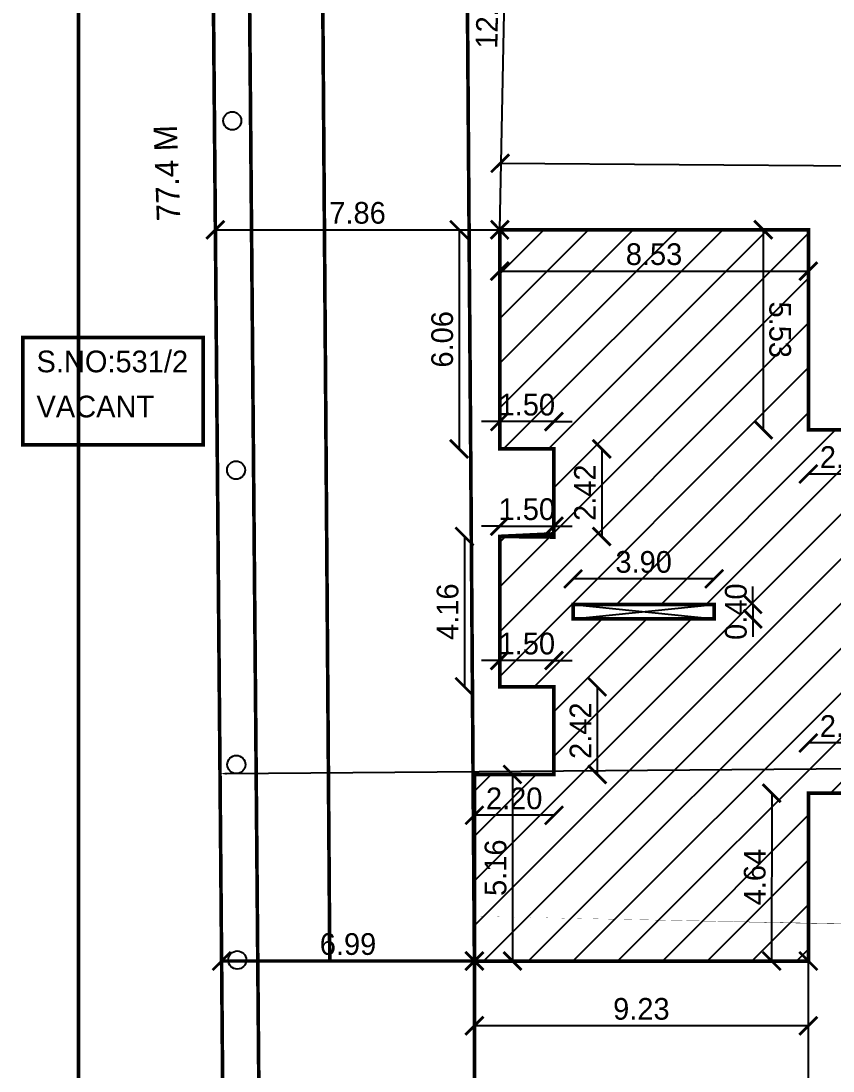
# Model space of a CAD drawing. Header units: metres. Extents: x 6101839 to 6102590, y -6659932 to -6659648.
# Drawn here: x 6101838.83 to 6101861.29, y -6659740.28 to -6659711.24 of the extents above; entities that cross this region are included whole.
import ezdxf

# ---------------------------------------------------------------- set-up
doc = ezdxf.new("R2010")
doc.units = ezdxf.units.M
doc.header["$LTSCALE"] = 500
doc.header["$MEASUREMENT"] = 0
doc.linetypes.add('HIDDEN', pattern=[0.375, 0.25, -0.125])
doc.layers.get('0').update_dxf_attribs({"linetype": 'CONTINUOUS'})
doc.layers.get('Defpoints').update_dxf_attribs({"linetype": 'CONTINUOUS'})
for name, color, linetype in [('Area', 3, 'CONTINUOUS'), ('BLK_1_LVL_0_BLDG_FOOT_PRINT', 1, 'CONTINUOUS'), ('BLK_1_LVL_0_REAR_SETBACK', 11, 'CONTINUOUS'), ('BLK_1_LVL_0_SIDE_SETBACK1', 171, 'CONTINUOUS'), ('ED', 30, 'CONTINUOUS'), ('FMB', 3, 'CONTINUOUS'), ('HATCH', 15, 'CONTINUOUS'), ('ID', 3, 'CONTINUOUS'), ('PLOT_BOUNDARY', 70, 'CONTINUOUS'), ('railing', 14, 'CONTINUOUS'), ('RWH', 130, 'CONTINUOUS'), ('TEXT', 4, 'CONTINUOUS'), ('WAL', 1, 'CONTINUOUS')]:
    doc.layers.add(name, color=color, linetype=linetype)
for name, color, linetype, plot in [('BLK_1_COVERED_AREA', 140, 'CONTINUOUS', False), ('BLK_1_FLR_0_BLT_UP_AREA', 26, 'CONTINUOUS', False), ('BLK_1_MAX_HEIGHT_CAL_SET_BACK', 6, 'CONTINUOUS', False)]:
    doc.layers.add(name, color=color, linetype=linetype, plot=plot)
doc.layers.add('BLK_1_FIRE_TENDER_MOVEMENT', color=161, linetype='CONTINUOUS', lineweight=0)
doc.styles.add('GD', font='GOTHIC.TTF')
doc.styles.add('S2', font='GOTHIC.TTF')
doc.styles.get("Standard").update_dxf_attribs({"font": 'GOTHIC.TTF'})
doc.dimstyles.new('Copy of 1-100-ID', dxfattribs={"dimtxt": 0.6, "dimasz": 0.5, "dimexe": 0, "dimexo": 0, "dimgap": 0.15, "dimtad": 1, "dimzin": 3, "dimdsep": 46, "dimtxsty": 'GD', "dimblk": 'ARCHTICK', "dimcen": 0, "dimse1": 1, "dimse2": 1, "dimclrd": 252, "dimclrt": 3, "dimadec": 0, "dimazin": 0, "dimtfac": 1, "dimtix": 1, "dimtmove": 2, "dimatfit": 3, "dimldrblk": 'ARCHTICK', "dimfxl": 0, "dimtolj": 1, "dimtzin": 0, "dimarcsym": 0})
doc.dimstyles.new('STANDARD$0', dxfattribs={"dimtxt": 7, "dimasz": 3, "dimexe": 3, "dimexo": 1, "dimgap": 1.5, "dimtad": 1, "dimdec": 1, "dimzin": 1, "dimdsep": 46, "dimlunit": 4, "dimtxsty": 'Standard', "dimblk": 'OBLIQUE', "dimcen": 0.09375, "dimdle": 1, "dimclrd": 8, "dimclre": 8, "dimclrt": 7, "dimadec": 1, "dimazin": 0, "dimtfac": 1, "dimtdec": 1, "dimtix": 1, "dimtmove": 2, "dimatfit": 3, "dimldrblk": 'ARCHTICK', "dimfxl": 1, "dimfrac": 2, "dimtolj": 1, "dimtzin": 0, "dimarcsym": 0})

# ---------------------------------------------------------------- blocks, each defined once
blk = doc.blocks.new('_ArchTick')
at = {"color": 0, "linetype": 'ByBlock', "const_width": 0.15}
blk.add_lwpolyline([(-0.5, -0.5), (0.5, 0.5)], dxfattribs=at)
blk = doc.blocks.new('*D1045')
at = {"layer": 'Defpoints', "color": 0, "transparency": 16777216}
for p in [(6101844.208522962, -6659717.015034945), (6101852.072892388, -6659717.015034945), (6101852.072892388, -6659717.015034945)]:
    blk.add_point(p, dxfattribs=at)
at = {"layer": 'ID', "color": 252, "lineweight": -2, "transparency": 16777216}
blk.add_line((6101844.208522962, -6659717.015034945), (6101852.072892388, -6659717.015034945), dxfattribs=at)
at = {"layer": 'ID', "color": 252, "lineweight": -2, "transparency": 16777216, "xscale": 0.5, "yscale": 0.5, "zscale": 0.5, "rotation": 180}
blk.add_blockref('_ArchTick', (6101844.208522962, -6659717.015034945), dxfattribs=at)
at = {"layer": 'ID', "color": 252, "lineweight": -2, "transparency": 16777216, "xscale": 0.5, "yscale": 0.5, "zscale": 0.5}
blk.add_blockref('_ArchTick', (6101852.072892388, -6659717.015034945), dxfattribs=at)
at = {"layer": 'ID', "color": 3, "transparency": 16777216, "insert": (6101848.140707675, -6659716.549943171), "char_height": 0.6, "attachment_point": 5, "style": 'GD'}
blk.add_mtext('\\A1;7.86', dxfattribs=at)
blk = doc.blocks.new('*D1046')
at = {"layer": 'Defpoints', "color": 0, "transparency": 16777216}
for p in [(6101844.380723298, -6659737.235103801), (6101851.372892389, -6659737.235103801), (6101851.372892389, -6659737.235103801)]:
    blk.add_point(p, dxfattribs=at)
at = {"layer": 'ID', "color": 252, "lineweight": -2, "transparency": 16777216}
blk.add_line((6101844.380723298, -6659737.235103801), (6101851.372892389, -6659737.235103801), dxfattribs=at)
at = {"layer": 'ID', "color": 252, "lineweight": -2, "transparency": 16777216, "xscale": 0.5, "yscale": 0.5, "zscale": 0.5, "rotation": 180}
blk.add_blockref('_ArchTick', (6101844.380723298, -6659737.235103801), dxfattribs=at)
at = {"layer": 'ID', "color": 252, "lineweight": -2, "transparency": 16777216, "xscale": 0.5, "yscale": 0.5, "zscale": 0.5}
blk.add_blockref('_ArchTick', (6101851.372892389, -6659737.235103801), dxfattribs=at)
at = {"layer": 'ID', "color": 3, "transparency": 16777216, "insert": (6101847.876807843, -6659736.770012027), "char_height": 0.6, "attachment_point": 5, "style": 'GD'}
blk.add_mtext('\\A1;6.99', dxfattribs=at)
blk = doc.blocks.new('*D1051')
at = {"layer": 'Defpoints', "color": 0, "transparency": 16777216}
for p in [(6101851.37289239, -6659737.233257215), (6101860.607886863, -6659737.233257215), (6101851.37289239, -6659739.027153998)]:
    blk.add_point(p, dxfattribs=at)
at = {"layer": 'ID', "color": 252, "lineweight": -2, "transparency": 16777216}
blk.add_line((6101860.607886863, -6659739.027153998), (6101851.37289239, -6659739.027153998), dxfattribs=at)
at = {"layer": 'ID', "color": 252, "lineweight": -2, "transparency": 16777216, "xscale": 0.5, "yscale": 0.5, "zscale": 0.5, "rotation": 180}
blk.add_blockref('_ArchTick', (6101851.37289239, -6659739.027153998), dxfattribs=at)
at = {"layer": 'ID', "color": 252, "lineweight": -2, "transparency": 16777216, "xscale": 0.5, "yscale": 0.5, "zscale": 0.5}
blk.add_blockref('_ArchTick', (6101860.607886863, -6659739.027153998), dxfattribs=at)
at = {"layer": 'ID', "color": 3, "transparency": 16777216, "insert": (6101855.990389626, -6659738.562062223), "char_height": 0.6, "attachment_point": 5, "style": 'GD'}
blk.add_mtext('\\A1;9.23', dxfattribs=at)
blk = doc.blocks.new('*D1052')
at = {"layer": 'Defpoints', "color": 0, "transparency": 16777216}
for p in [(6101851.372892392, -6659737.233257218), (6101851.372892392, -6659752.677186271), (6101851.372892423, -6659752.677186271)]:
    blk.add_point(p, dxfattribs=at)
at = {"layer": 'ID', "color": 252, "lineweight": -2, "transparency": 16777216}
blk.add_line((6101851.372892423, -6659737.233257218), (6101851.372892423, -6659752.677186271), dxfattribs=at)
at = {"layer": 'ID', "color": 252, "lineweight": -2, "transparency": 16777216, "xscale": 0.5, "yscale": 0.5, "zscale": 0.5}
for p, rotation in [((6101851.372892423, -6659737.233257218), 90), ((6101851.372892423, -6659752.677186271), 270)]:
    blk.add_blockref('_ArchTick', p, dxfattribs=dict(at, rotation=rotation))
at = {"layer": 'ID', "color": 3, "transparency": 16777216, "insert": (6101850.907800646, -6659744.955221744), "char_height": 0.6, "attachment_point": 5, "rotation": 90, "style": 'GD'}
blk.add_mtext('\\A1;15.44', dxfattribs=at)
blk = doc.blocks.new('*D1054')
at = {"layer": 'Defpoints', "color": 0, "transparency": 16777216}
for p in [(6101860.607886865, -6659737.233257218), (6101860.607886865, -6659752.165141571), (6101860.607886901, -6659752.165141571)]:
    blk.add_point(p, dxfattribs=at)
at = {"layer": 'ID', "color": 252, "lineweight": -2, "transparency": 16777216}
blk.add_line((6101860.607886901, -6659737.233257218), (6101860.607886901, -6659752.165141571), dxfattribs=at)
at = {"layer": 'ID', "color": 252, "lineweight": -2, "transparency": 16777216, "xscale": 0.5, "yscale": 0.5, "zscale": 0.5}
for p, rotation in [((6101860.607886901, -6659737.233257218), 90), ((6101860.607886901, -6659752.165141571), 270)]:
    blk.add_blockref('_ArchTick', p, dxfattribs=dict(at, rotation=rotation))
at = {"layer": 'ID', "color": 3, "transparency": 16777216, "insert": (6101860.142795124, -6659744.699199393), "char_height": 0.6, "attachment_point": 5, "rotation": 90, "style": 'GD'}
blk.add_mtext('\\A1;14.93', dxfattribs=at)
blk = doc.blocks.new('*D1061')
at = {"layer": 'Defpoints', "color": 0, "transparency": 16777216}
for p in [(6101854.102881021, -6659726.668090894), (6101854.102881021, -6659727.375103802), (6101858.002880589, -6659727.375103802)]:
    blk.add_point(p, dxfattribs=at)
at = {"layer": 'ID', "color": 252, "lineweight": -2, "transparency": 16777216}
blk.add_line((6101858.002880589, -6659726.668090894), (6101854.102881021, -6659726.668090894), dxfattribs=at)
at = {"layer": 'ID', "color": 252, "lineweight": -2, "transparency": 16777216, "xscale": 0.5, "yscale": 0.5, "zscale": 0.5, "rotation": 180}
blk.add_blockref('_ArchTick', (6101854.102881021, -6659726.668090894), dxfattribs=at)
at = {"layer": 'ID', "color": 252, "lineweight": -2, "transparency": 16777216, "xscale": 0.5, "yscale": 0.5, "zscale": 0.5}
blk.add_blockref('_ArchTick', (6101858.002880589, -6659726.668090894), dxfattribs=at)
at = {"layer": 'ID', "color": 3, "transparency": 16777216, "insert": (6101856.052880805, -6659726.20299912), "char_height": 0.6, "attachment_point": 5, "style": 'GD'}
blk.add_mtext('\\A1;3.90', dxfattribs=at)
blk = doc.blocks.new('*D1062')
at = {"layer": 'Defpoints', "color": 0, "transparency": 16777216}
for p in [(6101858.002880591, -6659727.375103806), (6101858.002880591, -6659727.775108046), (6101859.071631578, -6659727.775108046)]:
    blk.add_point(p, dxfattribs=at)
at = {"layer": 'ID', "color": 252, "lineweight": -2, "transparency": 16777216}
for p, q in [((6101859.071631578, -6659727.375103806), (6101859.071631578, -6659726.875103806)), ((6101859.071631578, -6659727.375103806), (6101859.071631578, -6659727.775108046)), ((6101859.071631578, -6659727.775108046), (6101859.071631578, -6659728.275108046))]:
    blk.add_line(p, q, dxfattribs=at)
at = {"layer": 'ID', "color": 252, "lineweight": -2, "transparency": 16777216, "xscale": 0.5, "yscale": 0.5, "zscale": 0.5}
for p, rotation in [((6101859.071631578, -6659727.375103806), 270), ((6101859.071631578, -6659727.775108046), 90)]:
    blk.add_blockref('_ArchTick', p, dxfattribs=dict(at, rotation=rotation))
at = {"layer": 'ID', "color": 3, "transparency": 16777216, "insert": (6101858.606539801, -6659727.575105925), "char_height": 0.6, "attachment_point": 5, "rotation": 90, "style": 'GD'}
blk.add_mtext('\\A1;0.40', dxfattribs=at)
blk = doc.blocks.new('*D1148')
at = {"layer": 'Defpoints', "color": 0, "transparency": 16777216}
for p in [(6101860.608004811, -6659732.593425413), (6101859.593975381, -6659737.235078037), (6101860.607886862, -6659737.235103802)]:
    blk.add_point(p, dxfattribs=at)
at = {"layer": 'ID', "color": 252, "lineweight": -2, "transparency": 16777216}
blk.add_line((6101859.59409333, -6659732.593399648), (6101859.593975381, -6659737.235078037), dxfattribs=at)
at = {"layer": 'ID', "color": 252, "lineweight": -2, "transparency": 16777216, "xscale": 0.5, "yscale": 0.5, "zscale": 0.5}
for p, rotation in [((6101859.59409333, -6659732.593399648), 89.9985440628649), ((6101859.593975381, -6659737.235078037), 269.9985440628649)]:
    blk.add_blockref('_ArchTick', p, dxfattribs=dict(at, rotation=rotation))
at = {"layer": 'ID', "color": 3, "transparency": 16777216, "insert": (6101859.128942581, -6659734.914227025), "char_height": 0.6, "attachment_point": 5, "rotation": 89.99854406286491, "style": 'GD'}
blk.add_mtext('\\A1;4.64', dxfattribs=at)
blk = doc.blocks.new('*D1149')
at = {"layer": 'Defpoints', "color": 0, "transparency": 16777216}
for p in [(6101860.607917418, -6659731.206232706), (6101860.60800481, -6659732.593425411), (6101862.807750244, -6659732.593286827)]:
    blk.add_point(p, dxfattribs=at)
at = {"layer": 'ID', "color": 252, "lineweight": -2, "transparency": 16777216}
blk.add_line((6101862.807662851, -6659731.206094122), (6101860.607917418, -6659731.206232706), dxfattribs=at)
at = {"layer": 'ID', "color": 252, "lineweight": -2, "transparency": 16777216, "xscale": 0.5, "yscale": 0.5, "zscale": 0.5}
for p, rotation in [((6101860.607917418, -6659731.206232706), 180.0036096244904), ((6101862.807662851, -6659731.206094122), 0.003609624490348296)]:
    blk.add_blockref('_ArchTick', p, dxfattribs=dict(at, rotation=rotation))
at = {"layer": 'ID', "color": 3, "transparency": 16777216, "insert": (6101861.707760833, -6659730.741071641), "char_height": 0.6, "attachment_point": 5, "rotation": 0.0036096244903555995, "style": 'GD'}
blk.add_mtext('\\A1;2.20', dxfattribs=at)
blk = doc.blocks.new('*D1150')
at = {"layer": 'Defpoints', "color": 0, "transparency": 16777216}
for p in [(6101851.372893757, -6659732.076327397), (6101851.372892391, -6659737.235103805), (6101852.425193237, -6659737.235103805)]:
    blk.add_point(p, dxfattribs=at)
at = {"layer": 'ID', "color": 252, "lineweight": -2, "transparency": 16777216}
blk.add_line((6101852.425193237, -6659732.076327397), (6101852.425193237, -6659737.235103805), dxfattribs=at)
at = {"layer": 'ID', "color": 252, "lineweight": -2, "transparency": 16777216, "xscale": 0.5, "yscale": 0.5, "zscale": 0.5}
for p, rotation in [((6101852.425193237, -6659732.076327397), 90), ((6101852.425193237, -6659737.235103805), 270)]:
    blk.add_blockref('_ArchTick', p, dxfattribs=dict(at, rotation=rotation))
at = {"layer": 'ID', "color": 3, "transparency": 16777216, "insert": (6101851.96010146, -6659734.6557156), "char_height": 0.6, "attachment_point": 5, "rotation": 90, "style": 'GD'}
blk.add_mtext('\\A1;5.16', dxfattribs=at)
blk = doc.blocks.new('*D1151')
at = {"layer": 'Defpoints', "color": 0, "transparency": 16777216}
for p in [(6101851.372893755, -6659732.076327394), (6101853.572892387, -6659732.076327394), (6101851.372893755, -6659733.206683287)]:
    blk.add_point(p, dxfattribs=at)
at = {"layer": 'ID', "color": 252, "lineweight": -2, "transparency": 16777216}
blk.add_line((6101853.572892387, -6659733.206683287), (6101851.372893755, -6659733.206683287), dxfattribs=at)
at = {"layer": 'ID', "color": 252, "lineweight": -2, "transparency": 16777216, "xscale": 0.5, "yscale": 0.5, "zscale": 0.5, "rotation": 180}
blk.add_blockref('_ArchTick', (6101851.372893755, -6659733.206683287), dxfattribs=at)
at = {"layer": 'ID', "color": 252, "lineweight": -2, "transparency": 16777216, "xscale": 0.5, "yscale": 0.5, "zscale": 0.5}
blk.add_blockref('_ArchTick', (6101853.572892387, -6659733.206683287), dxfattribs=at)
at = {"layer": 'ID', "color": 3, "transparency": 16777216, "insert": (6101852.472893071, -6659732.741591513), "char_height": 0.6, "attachment_point": 5, "style": 'GD'}
blk.add_mtext('\\A1;2.20', dxfattribs=at)
blk = doc.blocks.new('*D1152')
at = {"layer": 'Defpoints', "color": 0, "transparency": 16777216}
for p in [(6101852.072892627, -6659728.925714078), (6101852.072892387, -6659729.65510331), (6101853.572892386, -6659729.655103801)]:
    blk.add_point(p, dxfattribs=at)
at = {"layer": 'ID', "color": 252, "lineweight": -2, "transparency": 16777216}
for p, q in [((6101852.072892627, -6659728.925714078), (6101851.572892627, -6659728.925713914)), ((6101853.572892626, -6659728.925714569), (6101852.072892627, -6659728.925714078)), ((6101853.572892626, -6659728.925714569), (6101854.072892626, -6659728.925714732))]:
    blk.add_line(p, q, dxfattribs=at)
at = {"layer": 'ID', "color": 252, "lineweight": -2, "transparency": 16777216, "xscale": 0.5, "yscale": 0.5, "zscale": 0.5}
for p, rotation in [((6101852.072892627, -6659728.925714078), 359.9999812525536), ((6101853.572892626, -6659728.925714569), 179.9999812525537)]:
    blk.add_blockref('_ArchTick', p, dxfattribs=dict(at, rotation=rotation))
at = {"layer": 'ID', "color": 3, "transparency": 16777216, "insert": (6101852.822892779, -6659728.460622549), "char_height": 0.6, "attachment_point": 5, "rotation": 359.99998125255365, "style": 'GD'}
blk.add_mtext('\\A1;1.50', dxfattribs=at)
blk = doc.blocks.new('*D1153')
at = {"layer": 'Defpoints', "color": 0, "transparency": 16777216}
for p in [(6101853.572892389, -6659729.655103805), (6101853.572892389, -6659732.076327397), (6101854.769967801, -6659732.076327397)]:
    blk.add_point(p, dxfattribs=at)
at = {"layer": 'ID', "color": 252, "lineweight": -2, "transparency": 16777216}
blk.add_line((6101854.769967801, -6659729.655103805), (6101854.769967801, -6659732.076327397), dxfattribs=at)
at = {"layer": 'ID', "color": 252, "lineweight": -2, "transparency": 16777216, "xscale": 0.5, "yscale": 0.5, "zscale": 0.5}
for p, rotation in [((6101854.769967801, -6659729.655103805), 90), ((6101854.769967801, -6659732.076327397), 270)]:
    blk.add_blockref('_ArchTick', p, dxfattribs=dict(at, rotation=rotation))
at = {"layer": 'ID', "color": 3, "transparency": 16777216, "insert": (6101854.30671151, -6659730.865715601), "char_height": 0.6, "attachment_point": 5, "rotation": 90, "style": 'GD'}
blk.add_mtext('\\A1;2.42', dxfattribs=at)
blk = doc.blocks.new('*D1154')
at = {"layer": 'Defpoints', "color": 0, "transparency": 16777216}
for p in [(6101852.07289239, -6659725.495103806), (6101851.098470842, -6659729.655103314), (6101852.07289239, -6659729.655103314)]:
    blk.add_point(p, dxfattribs=at)
at = {"layer": 'ID', "color": 252, "lineweight": -2, "transparency": 16777216}
blk.add_line((6101851.098470842, -6659725.495103806), (6101851.098470842, -6659729.655103314), dxfattribs=at)
at = {"layer": 'ID', "color": 252, "lineweight": -2, "transparency": 16777216, "xscale": 0.5, "yscale": 0.5, "zscale": 0.5}
for p, rotation in [((6101851.098470842, -6659725.495103806), 90), ((6101851.098470842, -6659729.655103314), 270)]:
    blk.add_blockref('_ArchTick', p, dxfattribs=dict(at, rotation=rotation))
at = {"layer": 'ID', "color": 3, "transparency": 16777216, "insert": (6101850.633379065, -6659727.575103559), "char_height": 0.6, "attachment_point": 5, "rotation": 90, "style": 'GD'}
blk.add_mtext('\\A1;4.16', dxfattribs=at)
blk = doc.blocks.new('*D1155')
at = {"layer": 'Defpoints', "color": 0, "transparency": 16777216}
for p in [(6101853.572848356, -6659725.209752076), (6101852.072892389, -6659725.495103802), (6101853.572892355, -6659725.494872333)]:
    blk.add_point(p, dxfattribs=at)
at = {"layer": 'ID', "color": 252, "lineweight": -2, "transparency": 16777216}
for p, q in [((6101852.072848391, -6659725.209983545), (6101851.572848396, -6659725.210060702)), ((6101852.072848391, -6659725.209983545), (6101853.572848356, -6659725.209752076)), ((6101853.572848356, -6659725.209752076), (6101854.07284835, -6659725.20967492))]:
    blk.add_line(p, q, dxfattribs=at)
at = {"layer": 'ID', "color": 252, "lineweight": -2, "transparency": 16777216, "xscale": 0.5, "yscale": 0.5, "zscale": 0.5}
for p, rotation in [((6101852.072848391, -6659725.209983545), 0.00884146657007534), ((6101853.572848356, -6659725.209752076), 180.0088414665701)]:
    blk.add_blockref('_ArchTick', p, dxfattribs=dict(at, rotation=rotation))
at = {"layer": 'ID', "color": 3, "transparency": 16777216, "insert": (6101852.822776604, -6659724.744776042), "char_height": 0.6, "attachment_point": 5, "rotation": 0.008841466570104407, "style": 'GD'}
blk.add_mtext('\\A1;1.50', dxfattribs=at)
blk = doc.blocks.new('*D1156')
at = {"layer": 'Defpoints', "color": 0, "transparency": 16777216}
for p in [(6101852.072892388, -6659722.319087557), (6101852.072892388, -6659723.07388021), (6101853.572892387, -6659723.07388021)]:
    blk.add_point(p, dxfattribs=at)
at = {"layer": 'ID', "color": 252, "lineweight": -2, "transparency": 16777216}
for p, q in [((6101852.072892388, -6659722.319087557), (6101851.572892388, -6659722.319087557)), ((6101853.572892387, -6659722.319087557), (6101852.072892388, -6659722.319087557)), ((6101853.572892387, -6659722.319087557), (6101854.072892387, -6659722.319087557))]:
    blk.add_line(p, q, dxfattribs=at)
at = {"layer": 'ID', "color": 252, "lineweight": -2, "transparency": 16777216, "xscale": 0.5, "yscale": 0.5, "zscale": 0.5}
blk.add_blockref('_ArchTick', (6101852.072892388, -6659722.319087557), dxfattribs=at)
at = {"layer": 'ID', "color": 252, "lineweight": -2, "transparency": 16777216, "xscale": 0.5, "yscale": 0.5, "zscale": 0.5, "rotation": 180}
blk.add_blockref('_ArchTick', (6101853.572892387, -6659722.319087557), dxfattribs=at)
at = {"layer": 'ID', "color": 3, "transparency": 16777216, "insert": (6101852.822892388, -6659721.853995782), "char_height": 0.6, "attachment_point": 5, "style": 'GD'}
blk.add_mtext('\\A1;1.50', dxfattribs=at)
blk = doc.blocks.new('*D1157')
at = {"layer": 'Defpoints', "color": 0, "transparency": 16777216}
for p in [(6101853.572892389, -6659723.073880213), (6101853.572892356, -6659725.494872337), (6101854.893206291, -6659725.494872337)]:
    blk.add_point(p, dxfattribs=at)
at = {"layer": 'ID', "color": 252, "lineweight": -2, "transparency": 16777216}
blk.add_line((6101854.893206291, -6659723.073880213), (6101854.893206291, -6659725.494872337), dxfattribs=at)
at = {"layer": 'ID', "color": 252, "lineweight": -2, "transparency": 16777216, "xscale": 0.5, "yscale": 0.5, "zscale": 0.5}
for p, rotation in [((6101854.893206291, -6659723.073880213), 90), ((6101854.893206291, -6659725.494872337), 270)]:
    blk.add_blockref('_ArchTick', p, dxfattribs=dict(at, rotation=rotation))
at = {"layer": 'ID', "color": 3, "transparency": 16777216, "insert": (6101854.42995, -6659724.284376275), "char_height": 0.6, "attachment_point": 5, "rotation": 90, "style": 'GD'}
blk.add_mtext('\\A1;2.42', dxfattribs=at)
blk = doc.blocks.new('*D1158')
at = {"layer": 'Defpoints', "color": 0, "transparency": 16777216}
for p in [(6101852.07289239, -6659717.015034948), (6101850.949968796, -6659723.073880213), (6101852.07289239, -6659723.073880213)]:
    blk.add_point(p, dxfattribs=at)
at = {"layer": 'ID', "color": 252, "lineweight": -2, "transparency": 16777216}
blk.add_line((6101850.949968796, -6659717.015034948), (6101850.949968796, -6659723.073880213), dxfattribs=at)
at = {"layer": 'ID', "color": 252, "lineweight": -2, "transparency": 16777216, "xscale": 0.5, "yscale": 0.5, "zscale": 0.5}
for p, rotation in [((6101850.949968796, -6659717.015034948), 90), ((6101850.949968796, -6659723.073880213), 270)]:
    blk.add_blockref('_ArchTick', p, dxfattribs=dict(at, rotation=rotation))
at = {"layer": 'ID', "color": 3, "transparency": 16777216, "insert": (6101850.484877019, -6659720.04445758), "char_height": 0.6, "attachment_point": 5, "rotation": 90, "style": 'GD'}
blk.add_mtext('\\A1;6.06', dxfattribs=at)
blk = doc.blocks.new('*D1159')
at = {"layer": 'Defpoints', "color": 0, "transparency": 16777216}
for p in [(6101860.607886862, -6659717.015034944), (6101859.361079779, -6659722.543960863), (6101860.608244621, -6659722.543880162)]:
    blk.add_point(p, dxfattribs=at)
at = {"layer": 'ID', "color": 252, "lineweight": -2, "transparency": 16777216}
blk.add_line((6101859.360722019, -6659717.015115645), (6101859.361079779, -6659722.543960863), dxfattribs=at)
at = {"layer": 'ID', "color": 252, "lineweight": -2, "transparency": 16777216, "xscale": 0.5, "yscale": 0.5, "zscale": 0.5}
for p, rotation in [((6101859.360722019, -6659717.015115645), 90.00370748149992), ((6101859.361079779, -6659722.543960863), 270.0037074814999)]:
    blk.add_blockref('_ArchTick', p, dxfattribs=dict(at, rotation=rotation))
at = {"layer": 'ID', "color": 3, "transparency": 16777216, "insert": (6101859.825992672, -6659719.77950816), "char_height": 0.6, "attachment_point": 5, "rotation": 270.00370748149993, "style": 'GD'}
blk.add_mtext('\\A1;5.53', dxfattribs=at)
blk = doc.blocks.new('*D1160')
at = {"layer": 'Defpoints', "color": 0, "transparency": 16777216}
for p in [(6101852.072892388, -6659717.015034945), (6101860.607886863, -6659717.015034945), (6101860.607886863, -6659718.157608889)]:
    blk.add_point(p, dxfattribs=at)
at = {"layer": 'ID', "color": 252, "lineweight": -2, "transparency": 16777216}
blk.add_line((6101852.072892388, -6659718.157608889), (6101860.607886863, -6659718.157608889), dxfattribs=at)
at = {"layer": 'ID', "color": 252, "lineweight": -2, "transparency": 16777216, "xscale": 0.5, "yscale": 0.5, "zscale": 0.5, "rotation": 180}
blk.add_blockref('_ArchTick', (6101852.072892388, -6659718.157608889), dxfattribs=at)
at = {"layer": 'ID', "color": 252, "lineweight": -2, "transparency": 16777216, "xscale": 0.5, "yscale": 0.5, "zscale": 0.5}
blk.add_blockref('_ArchTick', (6101860.607886863, -6659718.157608889), dxfattribs=at)
at = {"layer": 'ID', "color": 3, "transparency": 16777216, "insert": (6101856.340389626, -6659717.692517115), "char_height": 0.6, "attachment_point": 5, "style": 'GD'}
blk.add_mtext('\\A1;8.53', dxfattribs=at)
blk = doc.blocks.new('*D1162')
at = {"layer": 'Defpoints', "color": 0, "transparency": 16777216}
for p in [(6101860.608244622, -6659722.543880163), (6101862.807886853, -6659722.543744024), (6101860.608320403, -6659723.768294964)]:
    blk.add_point(p, dxfattribs=at)
at = {"layer": 'ID', "color": 252, "lineweight": -2, "transparency": 16777216}
blk.add_line((6101862.807962634, -6659723.768158825), (6101860.608320403, -6659723.768294964), dxfattribs=at)
at = {"layer": 'ID', "color": 252, "lineweight": -2, "transparency": 16777216, "xscale": 0.5, "yscale": 0.5, "zscale": 0.5}
for p, rotation in [((6101860.608320403, -6659723.768294964), 180.0035461142884), ((6101862.807962634, -6659723.768158825), 0.003546114288370817)]:
    blk.add_blockref('_ArchTick', p, dxfattribs=dict(at, rotation=rotation))
at = {"layer": 'ID', "color": 3, "transparency": 16777216, "insert": (6101861.708112733, -6659723.303135121), "char_height": 0.6, "attachment_point": 5, "rotation": 0.0035461142883990463, "style": 'GD'}
blk.add_mtext('\\A1;2.20', dxfattribs=at)
blk = doc.blocks.new('*D1183')
at = {"layer": 'Defpoints', "color": 0, "transparency": 16777216}
for p in [(6101911.609992935, -6659715.576019757), (6101852.072892387, -6659717.015034944), (6101911.597633775, -6659717.415066069)]:
    blk.add_point(p, dxfattribs=at)
at = {"layer": 'ID', "color": 252, "lineweight": -2, "transparency": 16777216}
blk.add_line((6101852.085251547, -6659715.175988632), (6101911.609992935, -6659715.576019757), dxfattribs=at)
at = {"layer": 'ID', "color": 252, "lineweight": -2, "transparency": 16777216, "xscale": 0.5, "yscale": 0.5, "zscale": 0.5}
for p, rotation in [((6101852.085251547, -6659715.175988632), 179.6149542263207), ((6101911.609992935, -6659715.576019757), 359.6149542263207)]:
    blk.add_blockref('_ArchTick', p, dxfattribs=dict(at, rotation=rotation))
at = {"layer": 'ID', "color": 3, "transparency": 16777216, "insert": (6101881.850747782, -6659714.910922922), "char_height": 0.6, "attachment_point": 5, "rotation": 359.6149542263207, "style": 'GD'}
blk.add_mtext('\\A1;59.53', dxfattribs=at)
blk = doc.blocks.new('*D1271')
at = {"layer": 'Defpoints', "color": 0, "transparency": 16777216}
for p in [(6101852.31996518, -6659705.006119573), (6101852.319965167, -6659705.006119573), (6101852.072892387, -6659717.015034945)]:
    blk.add_point(p, dxfattribs=at)
at = {"layer": 'ID', "color": 252, "lineweight": -2, "transparency": 16777216}
blk.add_line((6101852.072892374, -6659717.015034945), (6101852.319965167, -6659705.006119573), dxfattribs=at)
at = {"layer": 'ID', "color": 252, "lineweight": -2, "transparency": 16777216, "xscale": 0.5, "yscale": 0.5, "zscale": 0.5}
for p, rotation in [((6101852.319965167, -6659705.006119573), 88.82135639219865), ((6101852.072892374, -6659717.015034945), 268.8213563921987)]:
    blk.add_blockref('_ArchTick', p, dxfattribs=dict(at, rotation=rotation))
at = {"layer": 'ID', "color": 3, "transparency": 16777216, "insert": (6101851.731435401, -6659711.001010431), "char_height": 0.6, "attachment_point": 5, "rotation": 88.82135639219864, "style": 'GD'}
blk.add_mtext('\\A1;12.01', dxfattribs=at)
blk = doc.blocks.new('*D1272')
at = {"layer": 'BLK_1_MAX_HEIGHT_CAL_SET_BACK', "color": 0, "lineweight": -2, "transparency": 16777216}
for p, q in [((6101949.594128507, -6659731.175341658), (6101897.643197067, -6659731.609313306)), ((6101949.813629612, -6659735.903284122), (6101949.772618651, -6659730.993844363)), ((6101844.517309814, -6659732.053099936), (6101896.468241253, -6659731.61912829)), ((6101844.376823477, -6659736.784049553), (6101844.335812517, -6659731.874609793))]:
    blk.add_line(p, q, dxfattribs=at)
at = {"layer": 'BLK_1_MAX_HEIGHT_CAL_SET_BACK', "color": 0, "transparency": 16777216}
for points in [[(6101949.593877912, -6659731.145342702), (6101949.594379103, -6659731.205340613), (6101949.774122228, -6659731.173838083)], [(6101844.517059217, -6659732.023100982), (6101844.517560408, -6659732.08309889), (6101844.337316092, -6659732.054603512)]]:
    blk.add_solid(points, dxfattribs=at)
at = {"layer": 'Defpoints', "color": 0, "transparency": 16777216}
for p in [(6101844.337316092, -6659732.054603512), (6101949.814151688, -6659735.965781943), (6101844.377345554, -6659736.846547373)]:
    blk.add_point(p, dxfattribs=at)
at = {"layer": 'BLK_1_MAX_HEIGHT_CAL_SET_BACK', "color": 0, "transparency": 16777216, "insert": (6101897.05571916, -6659731.614220797), "char_height": 0.18, "attachment_point": 5}
blk.add_mtext('\\A1;105.4405', dxfattribs=at)

msp = doc.modelspace()

# ---------------------------------------------------------------- hatches: boundary and pattern name
at = {"layer": 'HATCH'}
h = msp.add_hatch(dxfattribs=at)
h.set_pattern_fill('ANSI31', color=256, scale=7, style=0)
h.set_pattern_definition([(45, (6095962.435499999, -6653172.864735635), (-0.6187184335382291, 0.6187184335382291), [])])
h.paths.add_polyline_path([(6101930.487615943, -6659706.53323168), (6101929.139453762, -6659706.532763712), (6101917.297636348, -6659698.694763122), (6101917.297636348, -6659702.372419722), (6101914.208265107, -6659702.372419722), (6101915.322159119, -6659696.153677193), (6101895.409120873, -6659692.586848774), (6101894.505051993, -6659697.635380815), (6101892.339512248, -6659697.247491802), (6101892.927376624, -6659693.964288273), (6101888.832533655, -6659693.230824709), (6101888.24445142, -6659696.513989241), (6101886.078681068, -6659696.126058946), (6101887.05388716, -6659690.683902867), (6101867.140642148, -6659687.117131561), (6101866.16589106, -6659692.560335432), (6101864.000887672, -6659692.171509933), (6101864.975341737, -6659686.729215488), (6101856.574054885, -6659685.22438665), (6101855.505802862, -6659691.188315183), (6101856.982304107, -6659691.452784388), (6101856.555452188, -6659693.835849723), (6101855.079027767, -6659693.571629412), (6101854.345448853, -6659697.666438567), (6101855.821950133, -6659697.93090778), (6101855.395057405, -6659700.314200935), (6101853.229523536, -6659699.926312998), (6101852.319965183, -6659705.004272987), (6101861.410283279, -6659706.632520309), (6101862.228683857, -6659702.063491479), (6101862.228799955, -6659702.063512274), (6101864.39407639, -6659702.451209462), (6101863.575598684, -6659707.020369112), (6101883.488665325, -6659710.587174711), (6101884.316604915, -6659705.967256305), (6101886.481893231, -6659706.354887147), (6101885.882236436, -6659709.70196555), (6101889.977066497, -6659710.4354268), (6101890.576902253, -6659707.088084585), (6101892.742197428, -6659707.475716656), (6101891.91456717, -6659712.096417528), (6101911.597633777, -6659715.622025788), (6101911.597633777, -6659717.413219483), (6101891.597650073, -6659717.413291047), (6101891.597886821, -6659722.541723032), (6101889.397863813, -6659722.542033598), (6101889.397647983, -6659719.206617466), (6101885.237653476, -6659719.206616099), (6101885.237647984, -6659722.541891248), (6101883.038005752, -6659722.542033583), (6101883.037647993, -6659717.013257213), (6101862.807662191, -6659717.013257213), (6101862.807886858, -6659722.541897438), (6101860.608244622, -6659722.542033573), (6101860.607886863, -6659717.013188357), (6101852.07289239, -6659717.013188357), (6101852.07289239, -6659723.072033622), (6101853.57289239, -6659723.072033622), (6101853.572892354, -6659725.493025746), (6101852.07289239, -6659725.493257215), (6101852.07289239, -6659729.653256723), (6101853.57289239, -6659729.653257214), (6101853.57289239, -6659732.074480807), (6101851.372893755, -6659732.074480807), (6101851.37289239, -6659737.233257215), (6101860.607886863, -6659737.233257215), (6101860.608004812, -6659732.591578825), (6101862.807750246, -6659732.591440241), (6101862.807662191, -6659737.233257215), (6101883.037647984, -6659737.233257215), (6101883.037647984, -6659732.539527464), (6101885.237647984, -6659732.539527464), (6101885.237650072, -6659735.93989833), (6101889.397647983, -6659735.93989833), (6101889.397647983, -6659732.539026467), (6101891.597346247, -6659732.539026467), (6101891.597650073, -6659737.233223382), (6101911.827635867, -6659737.233257215), (6101911.827633778, -6659737.384769), (6101918.729490222, -6659737.384769), (6101918.508942827, -6659738.359579645), (6101941.35849807, -6659743.529752128), (6101942.012668587, -6659740.642798157), (6101945.426371655, -6659741.41521733), (6101946.08844523, -6659738.48918613), (6101949.014476429, -6659739.151259706), (6101949.786895599, -6659735.737556639), (6101946.860864397, -6659735.075483062), (6101948.847085123, -6659726.297389465), (6101945.433175703, -6659725.524923604), (6101946.134981537, -6659722.42329586), (6101938.568518838, -6659720.711410935), (6101938.568518838, -6659713.285471222), (6101932.817036423, -6659713.285471222), (6101932.050593178, -6659716.672763713), (6101930.487636353, -6659716.672763713)])
h.paths.add_polyline_path([(6101919.557636348, -6659704.502763713), (6101919.557636348, -6659702.900849173), (6101921.943925625, -6659704.502763713)], flags=16)
h.paths.add_polyline_path([(6101925.557614328, -6659721.882699703), (6101926.483618247, -6659721.882699703), (6101925.691781401, -6659725.382699703), (6101925.557614328, -6659725.382699703)], flags=16)
h.paths.add_polyline_path([(6101917.757635058, -6659726.688248297), (6101923.77763635, -6659726.688248297), (6101923.77763635, -6659726.956557793), (6101926.771440023, -6659727.633962179), (6101926.198860752, -6659730.164473702), (6101917.757635058, -6659728.254476137)], flags=16)
h.paths.add_polyline_path([(6101904.795474998, -6659708.074474663), (6101901.143581177, -6659707.420351641), (6101901.496206792, -6659705.451683262), (6101905.148100613, -6659706.105806286)], flags=16)
h.paths.add_polyline_path([(6101905.652355245, -6659703.290610507), (6101902.000461423, -6659702.636487488), (6101902.353087039, -6659700.667819112), (6101906.00498086, -6659701.32194213)], flags=16)
h.paths.add_polyline_path([(6101903.567647982, -6659724.143257213), (6101903.567647982, -6659726.143257215), (6101899.857633778, -6659726.143257215), (6101899.857633778, -6659724.143257213)], flags=16)
h.paths.add_polyline_path([(6101929.658407729, -6659728.28719685), (6101943.846181775, -6659731.497414593), (6101943.273648477, -6659734.027988807), (6101929.085828458, -6659730.81770837)], flags=16)
h.paths.add_polyline_path([(6101903.567647982, -6659729.003257214), (6101903.567647982, -6659731.003257214), (6101899.857633778, -6659731.003257214), (6101899.857633778, -6659729.003257214)], flags=16)
h.paths.add_polyline_path([(6101887.117647984, -6659721.236604298), (6101887.317646934, -6659723.186594066), (6101887.517647983, -6659721.236604732)], flags=16)
h.paths.add_polyline_path([(6101890.031277329, -6659699.469907062), (6101889.637539557, -6659699.399380762), (6101890.325163603, -6659695.560478605), (6101890.718897202, -6659695.631004153)], flags=16)
h.paths.add_polyline_path([(6101876.456507708, -6659702.998431431), (6101872.804613886, -6659702.34430841), (6101873.157239502, -6659700.375640034), (6101876.809133324, -6659701.029763055)], flags=16)
h.paths.add_polyline_path([(6101877.313387953, -6659698.214567278), (6101873.661494132, -6659697.560444255), (6101874.014119747, -6659695.591775877), (6101877.66601357, -6659696.245898901)], flags=16)
h.paths.add_polyline_path([(6101874.75301538, -6659724.143257213), (6101874.75301538, -6659726.129970574), (6101871.067647985, -6659726.129970574), (6101871.067647985, -6659724.143257213)], flags=16)
h.paths.add_polyline_path([(6101874.777662192, -6659729.003257214), (6101874.777662192, -6659731.003257214), (6101871.067647985, -6659731.003257214), (6101871.067647985, -6659729.003257214)], flags=16)
h.paths.add_polyline_path([(6101860.514005873, -6659696.861427258), (6101858.629817462, -6659696.320748426), (6101856.675102968, -6659696.173807383)], flags=16)
h.paths.add_polyline_path([(6101858.002880589, -6659727.373257214), (6101858.002880589, -6659727.773261456), (6101854.102839236, -6659727.773261456), (6101854.102880588, -6659727.773257213), (6101854.102881021, -6659727.373257214)], flags=16)

# ---------------------------------------------------------------- linework, layer by layer
at = {"layer": 'Area', "const_width": 0.1}
msp.add_lwpolyline([(6101883.037647982, -6659737.235103801), (6101862.807662191, -6659737.235103801), (6101862.807750244, -6659732.593286829), (6101860.608004812, -6659732.593425413), (6101860.607886863, -6659737.235103801), (6101851.372892389, -6659737.235103801), (6101851.372893755, -6659732.076327394), (6101853.572892387, -6659732.076327394), (6101853.572892387, -6659729.655103801), (6101852.072892388, -6659729.65510331), (6101852.072892388, -6659725.495103803), (6101853.572892354, -6659725.494872333), (6101853.572892387, -6659723.07388021), (6101852.072892388, -6659723.07388021), (6101852.072892388, -6659717.015034945), (6101860.607886863, -6659717.015034945), (6101860.608244622, -6659722.543880163), (6101862.807886853, -6659722.543744024), (6101862.807662191, -6659717.015103802), (6101883.037647993, -6659717.015103802)], dxfattribs=at)
at = {"layer": 'BLK_1_COVERED_AREA', "ltscale": 400, "const_width": 0.1}
msp.add_lwpolyline([(6101883.039116512, -6659737.235366843), (6101862.809130717, -6659737.235366843), (6101862.809218773, -6659732.593549867), (6101860.609473342, -6659732.593688453), (6101860.609355393, -6659737.235366843), (6101851.374360917, -6659737.235366843), (6101851.374362283, -6659732.076590435), (6101853.574360917, -6659732.076590435), (6101853.574360917, -6659729.655366843), (6101852.074360919, -6659729.65536635), (6101852.074360919, -6659725.495366842), (6101853.574360883, -6659725.495135376), (6101853.574360917, -6659723.074143252), (6101852.074360919, -6659723.074143252), (6101852.074360919, -6659717.015297984), (6101860.609355393, -6659717.015297984), (6101860.609713152, -6659722.544143204), (6101862.809355383, -6659722.544007065), (6101862.809130717, -6659717.015366842), (6101883.039116525, -6659717.015366842)], dxfattribs=at)
at = {"layer": 'BLK_1_FIRE_TENDER_MOVEMENT', "const_width": 0.1}
msp.add_lwpolyline([(6101845.372785581, -6659737.235103801), (6101851.372892387, -6659737.235103801), (6101851.173205785, -6659709.909920897), (6101853.229523536, -6659699.928159587), (6101856.574042742, -6659685.226301023), (6101852.471828159, -6659685.226376328), (6101847.163247695, -6659708.561867728), (6101847.372785581, -6659737.235103801)], dxfattribs=at)
msp.add_lwpolyline([(6101940.692711297, -6659747.482328505), (6101941.32735443, -6659743.524808262), (6101918.508920792, -6659738.361421248), (6101918.729490222, -6659737.386615587), (6101851.372892387, -6659737.235103801), (6101851.372892389, -6659741.235113923), (6101913.725835768, -6659741.375370498), (6101913.724790565, -6659741.37998976)], close=True, dxfattribs=at)
at = {"layer": 'BLK_1_FLR_0_BLT_UP_AREA', "color": 26, "linetype": 'Continuous', "const_width": 0.1}
msp.add_lwpolyline([(6101883.038921262, -6659737.236456911), (6101862.808935471, -6659737.236456911), (6101862.809023524, -6659732.594639937), (6101860.609278092, -6659732.594778524), (6101860.609160143, -6659737.236456911), (6101851.374165667, -6659737.236456911), (6101851.374167033, -6659732.077680504), (6101853.574165667, -6659732.077680504), (6101853.574165667, -6659729.656456914), (6101852.074165667, -6659729.656456417), (6101852.074165667, -6659725.496456911), (6101853.574165631, -6659725.496225443), (6101853.574165667, -6659723.075233318), (6101852.074165667, -6659723.075233318), (6101852.074165667, -6659717.016388055), (6101860.609160143, -6659717.016388055), (6101860.609517902, -6659722.545233271), (6101862.809160135, -6659722.545097134), (6101862.808935471, -6659717.01645691), (6101883.038921272, -6659717.01645691)], dxfattribs=at)
at = {"layer": 'BLK_1_LVL_0_BLDG_FOOT_PRINT', "ltscale": 400, "const_width": 0.1}
msp.add_lwpolyline([(6101883.037647982, -6659737.235103801), (6101862.807662189, -6659737.235103801), (6101862.807750244, -6659732.593286827), (6101860.608004812, -6659732.593425413), (6101860.607886863, -6659737.235103801), (6101851.372892387, -6659737.235103801), (6101851.372893753, -6659732.076327394), (6101853.572892387, -6659732.076327394), (6101853.572892387, -6659729.655103801), (6101852.072892388, -6659729.655103309), (6101852.072892388, -6659725.495103803), (6101853.572892353, -6659725.494872333), (6101853.572892387, -6659723.07388021), (6101852.072892388, -6659723.07388021), (6101852.072892388, -6659717.015034945), (6101860.607886863, -6659717.015034945), (6101860.608244622, -6659722.543880163), (6101862.807886853, -6659722.543744024), (6101862.807662189, -6659717.015103802), (6101883.037647993, -6659717.015103802)], dxfattribs=at)
at = {"layer": 'BLK_1_LVL_0_REAR_SETBACK', "const_width": 0.1}
msp.add_lwpolyline([(6101843.937800309, -6659685.226496278), (6101844.380654116, -6659737.235103801), (6101851.372892387, -6659737.235103801), (6101851.372893753, -6659732.076327394), (6101853.572892387, -6659732.076327394), (6101853.572892387, -6659729.655103801), (6101852.072892388, -6659729.655103309), (6101852.073225709, -6659725.495103751), (6101853.572892353, -6659725.494872333), (6101853.572892387, -6659723.07388021), (6101852.073130539, -6659723.07388021), (6101852.072892388, -6659717.015034945), (6101860.607886863, -6659717.015034945), (6101860.608244622, -6659722.543880163), (6101862.807886853, -6659722.543744024), (6101862.807662189, -6659717.015103802), (6101883.037647993, -6659717.015103802)], dxfattribs=at)
at = {"layer": 'BLK_1_LVL_0_SIDE_SETBACK1', "const_width": 0.1}
msp.add_lwpolyline([(6101917.399452757, -6659762.372963087), (6101902.957354404, -6659782.533959965), (6101888.470047916, -6659779.507749348), (6101886.077925595, -6659773.787806097), (6101889.237452758, -6659753.633963084), (6101868.161452759, -6659755.285963084), (6101858.734437369, -6659751.390917405), (6101851.372892395, -6659752.677186267), (6101851.372892387, -6659737.235103801), (6101860.607886863, -6659737.235103801), (6101860.608004812, -6659732.593425413), (6101862.807750244, -6659732.593286827), (6101862.807662189, -6659737.235103801), (6101883.037647982, -6659737.235103801), (6101883.037647982, -6659732.541374051), (6101885.237647982, -6659732.541374051), (6101885.237650072, -6659735.941744917), (6101889.397647982, -6659735.941744917), (6101889.397647982, -6659732.540873055), (6101891.597346247, -6659732.540873055), (6101891.597650072, -6659737.235069968), (6101911.827635865, -6659737.235103801), (6101911.827633777, -6659737.386615587), (6101918.729490222, -6659737.386615587)], dxfattribs=at)
at = {"layer": 'ED', "const_width": 0.1}
msp.add_lwpolyline([(6101922.801490056, -6659685.067622019), (6101915.251621587, -6659674.282820907), (6101898.059346261, -6659664.922247317), (6101881.186719901, -6659662.826442868), (6101879.278253711, -6659679.257252143), (6101844.869431333, -6659677.194036689), (6101845.189847322, -6659714.817850417), (6101845.50937086, -6659752.336870679), (6101858.848150101, -6659750.355904377), (6101868.322021497, -6659754.270309983), (6101890.4214673, -6659752.538089237), (6101887.10969237, -6659773.663083128), (6101889.189599485, -6659778.636470385), (6101902.523913807, -6659781.421835878), (6101916.960842713, -6659761.268055483)], dxfattribs=at)
at = {"layer": 'FMB', "const_width": 0.1}
msp.add_lwpolyline([(6102001.835199238, -6659729.725415949), (6102000.653112058, -6659722.050856901), (6101986.343388338, -6659731.22864569), (6101979.267460883, -6659729.89776227), (6101965.218993829, -6659719.974024393), (6101946.467793567, -6659698.911439349), (6101923.506161097, -6659684.330512278), (6101915.936116513, -6659673.516890083), (6101898.370895279, -6659663.953260904), (6101880.309694554, -6659661.709819721), (6101878.394452761, -6659678.198963085), (6101843.860314412, -6659676.127769746), (6101844.519452757, -6659753.524963083), (6101858.734437369, -6659751.390917405), (6101868.161452759, -6659755.285963084), (6101889.237452758, -6659753.633963084), (6101886.077925595, -6659773.787806097), (6101888.470047916, -6659779.507749348), (6101902.957354404, -6659782.533959965), (6101917.399452757, -6659762.372963087), (6102009.646710007, -6659780.44071143), (6102001.835199238, -6659729.725415949)], dxfattribs=at)
at = {"layer": 'ID', "const_width": 0.1}
msp.add_lwpolyline([(6101838.882499998, -6659722.959), (6101843.870999997, -6659722.959), (6101843.870999997, -6659719.9935), (6101838.882499998, -6659719.9935)], close=True, dxfattribs=at)
at = {"layer": 'ID'}
for centre in [(6101844.673780013, -6659714.001283941), (6101844.782654053, -6659723.66130682), (6101844.788578419, -6659731.801760337), (6101844.812488377, -6659737.207889833)]:
    msp.add_circle(centre, 0.2499999999999999, dxfattribs=at)
at = {"layer": 'PLOT_BOUNDARY', "linetype": 'ByBlock', "const_width": 0.1}
msp.add_lwpolyline([(6102001.835199238, -6659729.725415949), (6102000.653112058, -6659722.050856901), (6101986.343388338, -6659731.22864569), (6101979.267460883, -6659729.89776227), (6101965.218993829, -6659719.974024393), (6101946.467793567, -6659698.911439349), (6101923.506161097, -6659684.330512278), (6101915.936116513, -6659673.516890083), (6101898.370895279, -6659663.953260904), (6101880.309694554, -6659661.709819721), (6101878.394452761, -6659678.198963085), (6101843.860314412, -6659676.127769746), (6101844.519452757, -6659753.524963083), (6101858.734437369, -6659751.390917405), (6101868.161452759, -6659755.285963084), (6101889.237452758, -6659753.633963084), (6101886.077925595, -6659773.787806097), (6101888.470047916, -6659779.507749348), (6101902.957354404, -6659782.533959965), (6101917.399452757, -6659762.372963087), (6102009.646710007, -6659780.44071143)], close=True, dxfattribs=at)
at = {"layer": 'railing', "color": 252, "linetype": 'ByBlock'}
for p, q in [((6101854.102880588, -6659727.775103799), (6101858.002880589, -6659727.375103802)), ((6101854.102881021, -6659727.375103802), (6101858.002880589, -6659727.775108042))]:
    msp.add_line(p, q, dxfattribs=at)
at = {"layer": 'railing', "color": 252, "linetype": 'HIDDEN', "const_width": 0.1}
msp.add_lwpolyline([(6101854.102880588, -6659727.775103799), (6101854.102881021, -6659727.375103802), (6101858.002880589, -6659727.375103802), (6101858.002880589, -6659727.775108042), (6101854.102880588, -6659727.775108042)], dxfattribs=at)
at = {"layer": 'RWH', "const_width": 0.1}
for points in [[(6101923.506161097, -6659684.330512278), (6101915.936116513, -6659673.516890083), (6101898.370895279, -6659663.953260904), (6101880.309694554, -6659661.709819721), (6101878.394452761, -6659678.198963085), (6101843.860314412, -6659676.127769746), (6101844.519452757, -6659753.524963083), (6101858.734437369, -6659751.390917405), (6101868.161452759, -6659755.285963084), (6101889.237452758, -6659753.633963084), (6101886.077925595, -6659773.787806097), (6101888.470047916, -6659779.507749348), (6101902.957354404, -6659782.533959965), (6101917.399452757, -6659762.372963087)], [(6101916.960842713, -6659761.268055483), (6101902.523913807, -6659781.421835878), (6101889.189599485, -6659778.636470385), (6101887.10969237, -6659773.663083128), (6101890.4214673, -6659752.538089237), (6101868.322021497, -6659754.270309983), (6101858.848150101, -6659750.355904377), (6101845.50937086, -6659752.336870679), (6101845.189847322, -6659714.817850417), (6101844.869431333, -6659677.194036689), (6101879.278253711, -6659679.257252143), (6101881.186719901, -6659662.826442868), (6101898.059346261, -6659664.922247317), (6101915.251621587, -6659674.282820907), (6101922.801490056, -6659685.067622019)]]:
    msp.add_lwpolyline(points, dxfattribs=at)
at = {"layer": 'WAL', "linetype": 'Continuous', "ltscale": 0.25, "const_width": 0.1}
msp.add_lwpolyline([(6101840.4195, -6659647.596967846), (6101840.4195, -6659787.060500002), (6102038.810004788, -6659787.060500002), (6102038.810004788, -6659647.596967846)], close=True, dxfattribs=at)

# ---------------------------------------------------------------- texts
at = {"layer": 'TEXT', "color": 7, "style": 'S2'}
msp.add_text('77.4 M', height=0.65, rotation=92.0927436808437, dxfattribs=at).set_placement((6101843.241170411, -6659716.762616577))
for s, p in [('S.NO:531/2', (6101839.261656272, -6659720.955426742)), ('VACANT', (6101839.261656272, -6659722.202166682))]:
    msp.add_text(s, height=0.6, dxfattribs=at).set_placement(p)

# ---------------------------------------------------------------- dimensions: what is measured, and where the dimension line sits
at = {"layer": 'BLK_1_MAX_HEIGHT_CAL_SET_BACK', "color": 6}
dim = msp.add_aligned_dim(p1=(6101949.814151688, -6659735.965781943), p2=(6101844.377345554, -6659736.846547373), distance=-4.792111050203465, dimstyle='STANDARD$0', override={"dimtxt": 0.18, "dimasz": 0.18, "dimexe": 0.18, "dimexo": 0.0625, "dimgap": 0.09, "dimtad": 0, "dimtih": 1, "dimtoh": 1, "dimdec": 4, "dimzin": 0, "dimlunit": 2, "dimpost": '', "dimcen": 0.09, "dimdle": 0, "dimclrd": 0, "dimclre": 0, "dimclrt": 0, "dimadec": 0, "dimtdec": 4, "dimtix": 0, "dimtofl": 0, "dimtmove": 0, "dimfrac": 0}, dxfattribs=at)
dim.commit()
dim.dimension.update_dxf_attribs({"geometry": '*D1272', "text_midpoint": (6101897.05571916, -6659731.614220797)})
at = {"layer": 'ID'}
for p1, p2, distance, picture, middle in [((6101852.072892388, -6659717.015034945), (6101852.319965181, -6659705.006119573), 1.3966882905674615e-08, '*D1271', (6101851.731435401, -6659711.001010431)), ((6101852.072892388, -6659717.015034945), (6101911.597633777, -6659717.41506607), 1.8390878413755034, '*D1183', (6101881.850747782, -6659714.910922922)), ((6101844.208522962, -6659717.015034945), (6101852.072892388, -6659717.015034945), 0, '*D1045', (6101848.140707675, -6659716.549943171)), ((6101852.072892388, -6659717.015034945), (6101852.072892388, -6659723.07388021), -1.1229235921055079, '*D1158', (6101850.484877019, -6659720.04445758)), ((6101860.607886863, -6659717.015034945), (6101860.608244622, -6659722.543880163), -1.2471648452835662, '*D1159', (6101859.825992672, -6659719.77950816)), ((6101852.072892388, -6659717.015034945), (6101860.607886863, -6659717.015034945), -1.1425739442929626, '*D1160', (6101856.340389626, -6659717.692517115)), ((6101853.572892387, -6659723.07388021), (6101852.072892388, -6659723.07388021), -0.7547926530241966, '*D1156', (6101852.822892388, -6659721.853995782)), ((6101862.807886853, -6659722.543744024), (6101860.608244622, -6659722.543880163), 1.224414803570157, '*D1162', (6101861.708112733, -6659723.303135121)), ((6101853.572892387, -6659723.07388021), (6101853.572892354, -6659725.494872333), 1.3203139370307326, '*D1157', (6101854.42995, -6659724.284376275)), ((6101852.072892388, -6659725.495103803), (6101853.572892354, -6659725.494872333), 0.28512025963981547, '*D1155', (6101852.822776604, -6659724.744776042)), ((6101852.072892388, -6659725.495103803), (6101852.072892388, -6659729.65510331), -0.974421546794474, '*D1154', (6101850.633379065, -6659727.575103559)), ((6101853.572892387, -6659729.655103801), (6101852.072892388, -6659729.65510331), -0.7293892316520605, '*D1152', (6101852.822892779, -6659728.460622549)), ((6101853.572892387, -6659729.655103801), (6101853.572892387, -6659732.076327394), 1.1970754135400057, '*D1153', (6101854.30671151, -6659730.865715601)), ((6101862.807750244, -6659732.593286829), (6101860.608004812, -6659732.593425413), -1.3871927093304417, '*D1149', (6101861.707760833, -6659730.741071641)), ((6101851.372893755, -6659732.076327394), (6101851.372892389, -6659737.235103801), 1.0523008480667708, '*D1150', (6101851.96010146, -6659734.6557156)), ((6101853.572892387, -6659732.076327394), (6101851.372893755, -6659732.076327394), 1.1303558936342597, '*D1151', (6101852.472893071, -6659732.741591513)), ((6101860.608004812, -6659732.593425413), (6101860.607886863, -6659737.235103801), -1.0139114822740476, '*D1148', (6101859.128942581, -6659734.914227025)), ((6101844.380723298, -6659737.235103801), (6101851.372892389, -6659737.235103801), 0, '*D1046', (6101847.876807843, -6659736.770012027))]:
    dim = msp.add_aligned_dim(p1=p1, p2=p2, distance=distance, dimstyle='Copy of 1-100-ID', dxfattribs=at)
    dim.commit()
    dim.dimension.update_dxf_attribs({"geometry": picture, "text_midpoint": middle})
for base, p1, p2, picture, middle in [((6101854.102881021, -6659726.668090894), (6101858.002880589, -6659727.375103802), (6101854.102881021, -6659727.375103802), '*D1061', (6101856.052880805, -6659726.20299912)), ((6101851.37289239, -6659739.027153998), (6101860.607886863, -6659737.233257215), (6101851.37289239, -6659737.233257215), '*D1051', (6101855.990389626, -6659738.562062223))]:
    dim = msp.add_linear_dim(base=base, p1=p1, p2=p2, dimstyle='Copy of 1-100-ID', dxfattribs=at)
    dim.commit()
    dim.dimension.update_dxf_attribs({"geometry": picture, "text_midpoint": middle})
for base, p1, p2, picture, middle in [((6101859.071631578, -6659727.775108046), (6101858.002880589, -6659727.375103802), (6101858.002880589, -6659727.775108042), '*D1062', (6101858.606539801, -6659727.575105925)), ((6101851.372892423, -6659752.677186271), (6101851.37289239, -6659737.233257215), (6101851.37289239, -6659752.677186267), '*D1052', (6101850.907800646, -6659744.955221744)), ((6101860.607886901, -6659752.165141571), (6101860.607886863, -6659737.233257215), (6101860.607886863, -6659752.165141568), '*D1054', (6101860.142795124, -6659744.699199393))]:
    dim = msp.add_linear_dim(base=base, p1=p1, p2=p2, angle=90, dimstyle='Copy of 1-100-ID', dxfattribs=at)
    dim.commit()
    dim.dimension.update_dxf_attribs({"geometry": picture, "text_midpoint": middle})

doc.saveas('drawing.dxf')
